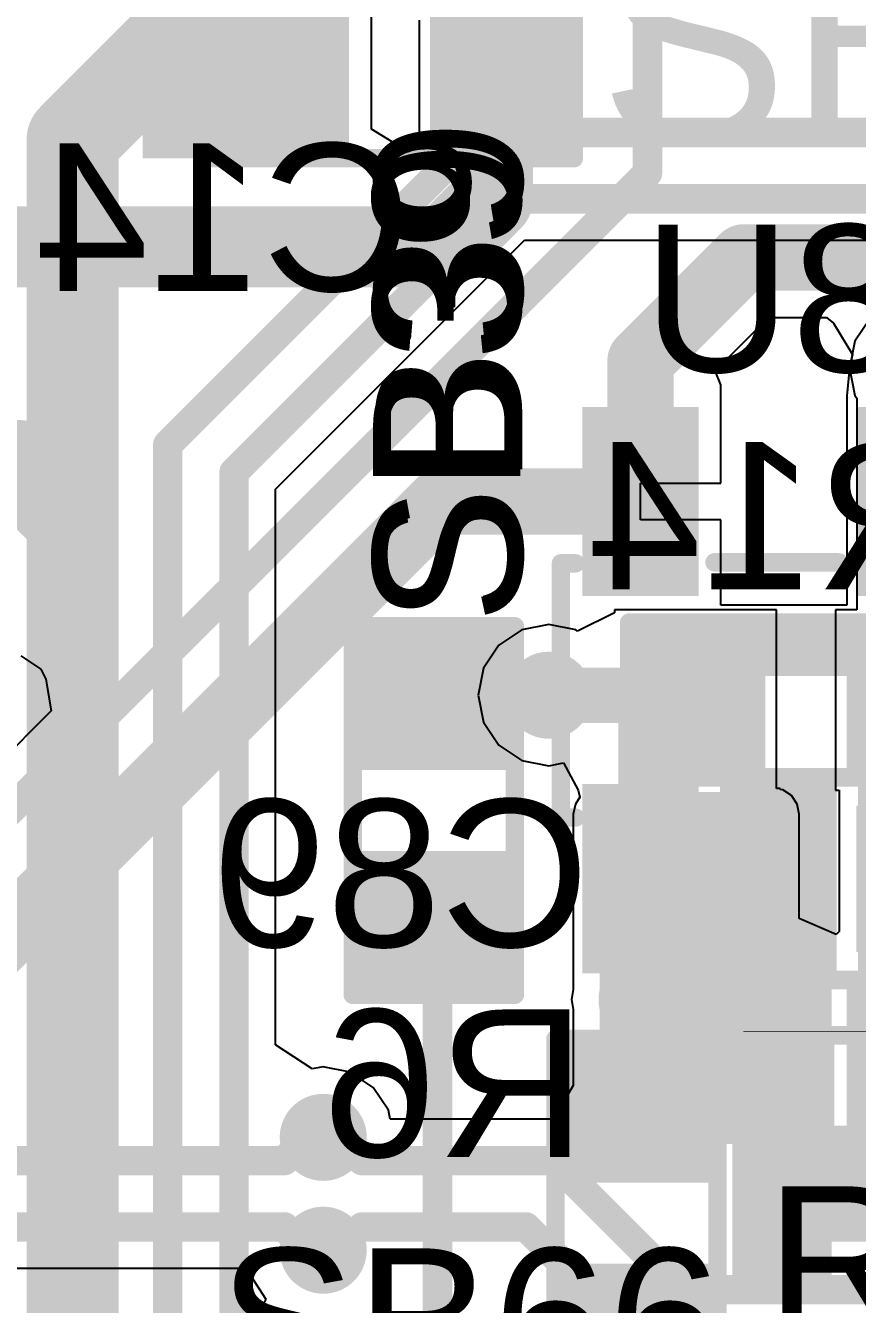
# Model space of a CAD drawing. Header units: millimetres. Extents: x -0.71 to 2.98, y -0.65 to 2.9.
# Drawn here: x 0.6612 to 0.8869, y -0.391 to -0.044 of the extents above; entities that cross this region are included whole.
import ezdxf

# ---------------------------------------------------------------- set-up
doc = ezdxf.new("R2010")
doc.units = ezdxf.units.MM
doc.header["$MEASUREMENT"] = 0
for name, color, linetype in [('BottomLayer', 5, 'Continuous'), ('BottomOverlay', 54, 'Continuous'), ('BottomPaste', 16, 'Continuous'), ('BottomSolder', 6, 'Continuous'), ('Mechanical2', 216, 'Continuous'), ('TopLayer', 1, 'Continuous'), ('TopOverlay', 2, 'Continuous'), ('TopPaste', 8, 'Continuous'), ('TopSolder', 216, 'Continuous'), ('ViaHoleLayer', 16, 'Continuous')]:
    doc.layers.add(name, color=color, linetype=linetype)
doc.styles.add('Arial', font='', dxfattribs={"height": 0.2})
doc.styles.get('Arial').set_extended_font_data('Arial')

# ---------------------------------------------------------------- blocks, each defined once
blk = doc.blocks.new('R___0603_B_6')
at = {"layer": 'BottomLayer'}
for points in [[(-0.045, -0.0175), (-0.045, 0.0175), (-0.015, 0.0175), (-0.015, -0.0175)], [(0.015, -0.0175), (0.015, 0.0175), (0.045, 0.0175), (0.045, -0.0175)]]:
    blk.add_hatch(color=5, dxfattribs=at).paths.add_polyline_path(points)
at = {"layer": 'BottomPaste'}
for points in [[(-0.045, -0.0175), (-0.045, 0.0175), (-0.015, 0.0175), (-0.015, -0.0175)], [(0.015, -0.0175), (0.015, 0.0175), (0.045, 0.0175), (0.045, -0.0175)]]:
    blk.add_hatch(color=16, dxfattribs=at).paths.add_polyline_path(points)
at = {"layer": 'BottomSolder'}
for points in [[(-0.049, -0.0215), (-0.049, 0.0215), (-0.011, 0.0215), (-0.011, -0.0215)], [(0.011, -0.0215), (0.011, 0.0215), (0.049, 0.0215), (0.049, -0.0215)]]:
    blk.add_hatch(color=6, dxfattribs=at).paths.add_polyline_path(points)
at = {"layer": 'BottomOverlay', "const_width": 0.005}
for points in [[(-0.048, -0.021), (-0.048, 0.021)], [(-0.048, 0.021), (0.048, 0.021)], [(0.048, -0.021), (0.048, 0.021)], [(-0.048, -0.021), (0.048, -0.021)]]:
    blk.add_lwpolyline(points, dxfattribs=at)
at = {"layer": 'BottomOverlay', "const_width": 0.0025}
for points in [[(-0.04925, 0.021, 1), (-0.04675, 0.021, 1)], [(-0.04925, 0.021, 1), (-0.04675, 0.021, 1)], [(0.04675, 0.021, 1), (0.04925, 0.021, 1)], [(0.04675, 0.021, 1), (0.04925, 0.021, 1)], [(-0.04925, -0.021, 1), (-0.04675, -0.021, 1)], [(-0.04925, -0.021, 1), (-0.04675, -0.021, 1)], [(0.04675, -0.021, 1), (0.04925, -0.021, 1)], [(0.04675, -0.021, 1), (0.04925, -0.021, 1)]]:
    blk.add_lwpolyline(points, format="xyb", close=True, dxfattribs=at)
blk = doc.blocks.new('SOT_23_5_39')
at = {"layer": 'TopLayer'}
for points in [[(-0.07283, 0.04921), (-0.02953, 0.04921), (-0.02953, 0.02559), (-0.07283, 0.02559)], [(0.02953, 0.04921), (0.07283, 0.04921), (0.07283, 0.02559), (0.02953, 0.02559)], [(-0.07283, 0.01181), (-0.02953, 0.01181), (-0.02953, -0.01181), (-0.07283, -0.01181)], [(-0.07283, -0.02559), (-0.02953, -0.02559), (-0.02953, -0.04921), (-0.07283, -0.04921)], [(0.02953, -0.02559), (0.07283, -0.02559), (0.07283, -0.04921), (0.02953, -0.04921)]]:
    blk.add_hatch(color=1, dxfattribs=at).paths.add_polyline_path(points)
at = {"layer": 'TopPaste'}
for points in [[(-0.07283, 0.04921), (-0.02953, 0.04921), (-0.02953, 0.02559), (-0.07283, 0.02559)], [(0.02953, 0.04921), (0.07283, 0.04921), (0.07283, 0.02559), (0.02953, 0.02559)], [(-0.07283, 0.01181), (-0.02953, 0.01181), (-0.02953, -0.01181), (-0.07283, -0.01181)], [(-0.07283, -0.02559), (-0.02953, -0.02559), (-0.02953, -0.04921), (-0.07283, -0.04921)], [(0.02953, -0.02559), (0.07283, -0.02559), (0.07283, -0.04921), (0.02953, -0.04921)]]:
    blk.add_hatch(color=8, dxfattribs=at).paths.add_polyline_path(points)
at = {"layer": 'TopSolder'}
for points in [[(-0.07683, 0.05321), (-0.02553, 0.05321), (-0.02553, 0.02159), (-0.07683, 0.02159)], [(0.02553, 0.05321), (0.07683, 0.05321), (0.07683, 0.02159), (0.02553, 0.02159)], [(-0.07683, 0.01581), (-0.02553, 0.01581), (-0.02553, -0.01581), (-0.07683, -0.01581)], [(-0.07683, -0.02159), (-0.02553, -0.02159), (-0.02553, -0.05321), (-0.07683, -0.05321)], [(0.02553, -0.02159), (0.07683, -0.02159), (0.07683, -0.05321), (0.02553, -0.05321)]]:
    blk.add_hatch(color=216, dxfattribs=at).paths.add_polyline_path(points)
at = {"layer": 'TopOverlay', "const_width": 0.005}
for points in [[(-0.03461, 0.059), (0.03439, 0.059)], [(-0.03461, 0.059), (-0.03461, 0.05506)], [(0.03439, 0.059), (0.03439, 0.05506)], [(-0.084, 0.042), (-0.079, 0.037)], [(-0.084, 0.042), (-0.084, 0.032)], [(-0.079, 0.037), (-0.084, 0.032)], [(0.03465, 0.01732), (0.03465, -0.01646)], [(-0.03461, -0.05506), (-0.03461, -0.059)], [(0.03439, -0.05506), (0.03439, -0.059)], [(-0.03461, -0.059), (0.03439, -0.059)]]:
    blk.add_lwpolyline(points, dxfattribs=at)
at = {"layer": 'TopOverlay', "const_width": 0.0025}
for points in [[(-0.03586, 0.059, 1), (-0.03336, 0.059, 1)], [(-0.03586, 0.059, 1), (-0.03336, 0.059, 1)], [(0.03314, 0.059, 1), (0.03564, 0.059, 1)], [(0.03314, 0.059, 1), (0.03564, 0.059, 1)], [(-0.03586, 0.05506, 1), (-0.03336, 0.05506, 1)], [(0.03314, 0.05506, 1), (0.03564, 0.05506, 1)], [(-0.08525, 0.042, 1), (-0.08275, 0.042, 1)], [(-0.08525, 0.042, 1), (-0.08275, 0.042, 1)], [(-0.08025, 0.037, 1), (-0.07775, 0.037, 1)], [(-0.08025, 0.037, 1), (-0.07775, 0.037, 1)], [(-0.08525, 0.032, 1), (-0.08275, 0.032, 1)], [(-0.08525, 0.032, 1), (-0.08275, 0.032, 1)], [(0.0334, 0.01732, 1), (0.0359, 0.01732, 1)], [(0.0334, -0.01646, 1), (0.0359, -0.01646, 1)], [(-0.03586, -0.05506, 1), (-0.03336, -0.05506, 1)], [(0.03314, -0.05506, 1), (0.03564, -0.05506, 1)], [(-0.03586, -0.059, 1), (-0.03336, -0.059, 1)], [(-0.03586, -0.059, 1), (-0.03336, -0.059, 1)], [(0.03314, -0.059, 1), (0.03564, -0.059, 1)], [(0.03314, -0.059, 1), (0.03564, -0.059, 1)]]:
    blk.add_lwpolyline(points, format="xyb", close=True, dxfattribs=at)
blk = doc.blocks.new('SOLDER_BRIDGE_74')
at = {"layer": 'TopLayer'}
for points in [[(-0.045, -0.0175), (-0.045, 0.0175), (-0.015, 0.0175), (-0.015, -0.0175)], [(0.015, -0.0175), (0.015, 0.0175), (0.045, 0.0175), (0.045, -0.0175)]]:
    blk.add_hatch(color=1, dxfattribs=at).paths.add_polyline_path(points)
at = {"layer": 'TopPaste'}
for points in [[(-0.045, -0.0175), (-0.045, 0.0175), (-0.015, 0.0175), (-0.015, -0.0175)], [(0.015, -0.0175), (0.015, 0.0175), (0.045, 0.0175), (0.045, -0.0175)]]:
    blk.add_hatch(color=8, dxfattribs=at).paths.add_polyline_path(points)
at = {"layer": 'TopSolder'}
for points in [[(-0.049, -0.0215), (-0.049, 0.0215), (-0.011, 0.0215), (-0.011, -0.0215)], [(0.011, -0.0215), (0.011, 0.0215), (0.049, 0.0215), (0.049, -0.0215)]]:
    blk.add_hatch(color=216, dxfattribs=at).paths.add_polyline_path(points)
at = {"layer": 'TopOverlay', "const_width": 0.005}
for points in [[(-0.05, 0.022), (-0.05, -0.022)], [(0.05, 0.022), (-0.05, 0.022)], [(0.05, 0.022), (0.05, -0.022)], [(0.05, -0.022), (-0.05, -0.022)]]:
    blk.add_lwpolyline(points, dxfattribs=at)
at = {"layer": 'TopOverlay', "const_width": 0.0025}
for points in [[(-0.05125, 0.022, 1), (-0.04875, 0.022, 1)], [(-0.05125, 0.022, 1), (-0.04875, 0.022, 1)], [(0.04875, 0.022, 1), (0.05125, 0.022, 1)], [(0.04875, 0.022, 1), (0.05125, 0.022, 1)], [(-0.05125, -0.022, 1), (-0.04875, -0.022, 1)], [(-0.05125, -0.022, 1), (-0.04875, -0.022, 1)], [(0.04875, -0.022, 1), (0.05125, -0.022, 1)], [(0.04875, -0.022, 1), (0.05125, -0.022, 1)]]:
    blk.add_lwpolyline(points, format="xyb", close=True, dxfattribs=at)
blk = doc.blocks.new('SOLDER_BRIDGE_79')
at = {"layer": 'TopLayer'}
for points in [[(-0.045, -0.0175), (-0.045, 0.0175), (-0.015, 0.0175), (-0.015, -0.0175)], [(0.015, -0.0175), (0.015, 0.0175), (0.045, 0.0175), (0.045, -0.0175)]]:
    blk.add_hatch(color=1, dxfattribs=at).paths.add_polyline_path(points)
at = {"layer": 'TopPaste'}
for points in [[(-0.045, -0.0175), (-0.045, 0.0175), (-0.015, 0.0175), (-0.015, -0.0175)], [(0.015, -0.0175), (0.015, 0.0175), (0.045, 0.0175), (0.045, -0.0175)]]:
    blk.add_hatch(color=8, dxfattribs=at).paths.add_polyline_path(points)
at = {"layer": 'TopSolder'}
for points in [[(-0.049, -0.0215), (-0.049, 0.0215), (-0.011, 0.0215), (-0.011, -0.0215)], [(0.011, -0.0215), (0.011, 0.0215), (0.049, 0.0215), (0.049, -0.0215)]]:
    blk.add_hatch(color=216, dxfattribs=at).paths.add_polyline_path(points)
at = {"layer": 'TopOverlay', "const_width": 0.005}
for points in [[(-0.05, -0.022), (-0.05, 0.022)], [(0.05, 0.022), (-0.05, 0.022)], [(0.05, -0.022), (0.05, 0.022)], [(0.05, -0.022), (-0.05, -0.022)]]:
    blk.add_lwpolyline(points, dxfattribs=at)
at = {"layer": 'TopOverlay', "const_width": 0.0025}
for points in [[(-0.05125, 0.022, 1), (-0.04875, 0.022, 1)], [(-0.05125, 0.022, 1), (-0.04875, 0.022, 1)], [(0.04875, 0.022, 1), (0.05125, 0.022, 1)], [(0.04875, 0.022, 1), (0.05125, 0.022, 1)], [(-0.05125, -0.022, 1), (-0.04875, -0.022, 1)], [(-0.05125, -0.022, 1), (-0.04875, -0.022, 1)], [(0.04875, -0.022, 1), (0.05125, -0.022, 1)], [(0.04875, -0.022, 1), (0.05125, -0.022, 1)]]:
    blk.add_lwpolyline(points, format="xyb", close=True, dxfattribs=at)
blk = doc.blocks.new('SOLDER_BRIDGE_97')
at = {"layer": 'TopLayer'}
for points in [[(-0.045, -0.0175), (-0.045, 0.0175), (-0.015, 0.0175), (-0.015, -0.0175)], [(0.015, -0.0175), (0.015, 0.0175), (0.045, 0.0175), (0.045, -0.0175)]]:
    blk.add_hatch(color=1, dxfattribs=at).paths.add_polyline_path(points)
at = {"layer": 'TopPaste'}
for points in [[(-0.045, -0.0175), (-0.045, 0.0175), (-0.015, 0.0175), (-0.015, -0.0175)], [(0.015, -0.0175), (0.015, 0.0175), (0.045, 0.0175), (0.045, -0.0175)]]:
    blk.add_hatch(color=8, dxfattribs=at).paths.add_polyline_path(points)
at = {"layer": 'TopSolder'}
for points in [[(-0.049, -0.0215), (-0.049, 0.0215), (-0.011, 0.0215), (-0.011, -0.0215)], [(0.011, -0.0215), (0.011, 0.0215), (0.049, 0.0215), (0.049, -0.0215)]]:
    blk.add_hatch(color=216, dxfattribs=at).paths.add_polyline_path(points)
at = {"layer": 'TopOverlay', "const_width": 0.005}
for points in [[(-0.05, 0.022), (0.05, 0.022)], [(-0.05, 0.022), (-0.05, -0.022)], [(0.05, 0.022), (0.05, -0.022)], [(-0.05, -0.022), (0.05, -0.022)]]:
    blk.add_lwpolyline(points, dxfattribs=at)
at = {"layer": 'TopOverlay', "const_width": 0.0025}
for points in [[(-0.05125, 0.022, 1), (-0.04875, 0.022, 1)], [(-0.05125, 0.022, 1), (-0.04875, 0.022, 1)], [(0.04875, 0.022, 1), (0.05125, 0.022, 1)], [(0.04875, 0.022, 1), (0.05125, 0.022, 1)], [(-0.05125, -0.022, 1), (-0.04875, -0.022, 1)], [(-0.05125, -0.022, 1), (-0.04875, -0.022, 1)], [(0.04875, -0.022, 1), (0.05125, -0.022, 1)], [(0.04875, -0.022, 1), (0.05125, -0.022, 1)]]:
    blk.add_lwpolyline(points, format="xyb", close=True, dxfattribs=at)
at = {"layer": 'TopOverlay'}
blk.add_text('SB39', height=0.04, dxfattribs=at).set_placement((0.05071, -0.02352))
blk = doc.blocks.new('RES_0402_120')
at = {"layer": 'TopLayer'}
for points in [[(-0.0275, -0.0125), (-0.0275, 0.0125), (-0.0095, 0.0125), (-0.0095, -0.0125)], [(0.0095, -0.0125), (0.0095, 0.0125), (0.0275, 0.0125), (0.0275, -0.0125)]]:
    blk.add_hatch(color=1, dxfattribs=at).paths.add_polyline_path(points)
at = {"layer": 'TopPaste'}
for points in [[(-0.0275, -0.0125), (-0.0275, 0.0125), (-0.0095, 0.0125), (-0.0095, -0.0125)], [(0.0095, -0.0125), (0.0095, 0.0125), (0.0275, 0.0125), (0.0275, -0.0125)]]:
    blk.add_hatch(color=8, dxfattribs=at).paths.add_polyline_path(points)
at = {"layer": 'TopSolder'}
for points in [[(-0.02967, -0.01467), (-0.02967, 0.01467), (-0.00733, 0.01467), (-0.00733, -0.01467)], [(0.00733, -0.01467), (0.00733, 0.01467), (0.02967, 0.01467), (0.02967, -0.01467)]]:
    blk.add_hatch(color=216, dxfattribs=at).paths.add_polyline_path(points)
at = {"layer": 'TopOverlay'}
for points, const_width in [([(0.031, 0.016), (-0.031, 0.016)], 0.005), ([(-0.031, 0.016), (-0.031, -0.016)], 0.005), ([(0.031, 0.016), (0.031, -0.016)], 0.005), ([(0.031, -0.016), (-0.031, -0.016)], 0.005), ([(0.032, -0.017), (-0.032, -0.017)], 0.000127)]:
    blk.add_lwpolyline(points, dxfattribs=dict(at, const_width=const_width))
for points, const_width in [([(-0.03225, 0.016, 1), (-0.02975, 0.016, 1)], 0.0025), ([(-0.03225, 0.016, 1), (-0.02975, 0.016, 1)], 0.0025), ([(0.02975, 0.016, 1), (0.03225, 0.016, 1)], 0.0025), ([(0.02975, 0.016, 1), (0.03225, 0.016, 1)], 0.0025), ([(-0.03225, -0.016, 1), (-0.02975, -0.016, 1)], 0.0025), ([(-0.03225, -0.016, 1), (-0.02975, -0.016, 1)], 0.0025), ([(0.02975, -0.016, 1), (0.03225, -0.016, 1)], 0.0025), ([(0.02975, -0.016, 1), (0.03225, -0.016, 1)], 0.0025), ([(-0.03203, -0.017, 1), (-0.03197, -0.017, 1)], 0.0000635), ([(0.03197, -0.017, 1), (0.03203, -0.017, 1)], 0.0000635)]:
    blk.add_lwpolyline(points, format="xyb", close=True, dxfattribs=dict(at, const_width=const_width))
blk = doc.blocks.new('RES_0603_B_123')
at = {"layer": 'BottomLayer'}
for points in [[(-0.045, -0.0175), (-0.045, 0.0175), (-0.015, 0.0175), (-0.015, -0.0175)], [(0.015, -0.0175), (0.015, 0.0175), (0.045, 0.0175), (0.045, -0.0175)]]:
    blk.add_hatch(color=5, dxfattribs=at).paths.add_polyline_path(points)
at = {"layer": 'BottomPaste'}
for points in [[(-0.045, -0.0175), (-0.045, 0.0175), (-0.015, 0.0175), (-0.015, -0.0175)], [(0.015, -0.0175), (0.015, 0.0175), (0.045, 0.0175), (0.045, -0.0175)]]:
    blk.add_hatch(color=16, dxfattribs=at).paths.add_polyline_path(points)
at = {"layer": 'BottomSolder'}
for points in [[(-0.049, -0.0215), (-0.049, 0.0215), (-0.011, 0.0215), (-0.011, -0.0215)], [(0.011, -0.0215), (0.011, 0.0215), (0.049, 0.0215), (0.049, -0.0215)]]:
    blk.add_hatch(color=6, dxfattribs=at).paths.add_polyline_path(points)
at = {"layer": 'BottomOverlay', "const_width": 0.005}
for points in [[(0.048, 0.021), (-0.048, 0.021)], [(-0.048, 0.021), (-0.048, -0.021)], [(0.048, 0.021), (0.048, -0.021)], [(0.048, -0.021), (-0.048, -0.021)]]:
    blk.add_lwpolyline(points, dxfattribs=at)
at = {"layer": 'BottomOverlay', "const_width": 0.0025}
for points in [[(-0.04925, 0.021, 1), (-0.04675, 0.021, 1)], [(-0.04925, 0.021, 1), (-0.04675, 0.021, 1)], [(0.04675, 0.021, 1), (0.04925, 0.021, 1)], [(0.04675, 0.021, 1), (0.04925, 0.021, 1)], [(-0.04925, -0.021, 1), (-0.04675, -0.021, 1)], [(-0.04925, -0.021, 1), (-0.04675, -0.021, 1)], [(0.04675, -0.021, 1), (0.04925, -0.021, 1)], [(0.04675, -0.021, 1), (0.04925, -0.021, 1)]]:
    blk.add_lwpolyline(points, format="xyb", close=True, dxfattribs=at)
blk = doc.blocks.new('CAP_0603_B_162')
at = {"layer": 'BottomLayer'}
for points in [[(-0.045, -0.0175), (-0.045, 0.0175), (-0.015, 0.0175), (-0.015, -0.0175)], [(0.015, -0.0175), (0.015, 0.0175), (0.045, 0.0175), (0.045, -0.0175)]]:
    blk.add_hatch(color=5, dxfattribs=at).paths.add_polyline_path(points)
at = {"layer": 'BottomPaste'}
for points in [[(-0.045, -0.0175), (-0.045, 0.0175), (-0.015, 0.0175), (-0.015, -0.0175)], [(0.015, -0.0175), (0.015, 0.0175), (0.045, 0.0175), (0.045, -0.0175)]]:
    blk.add_hatch(color=16, dxfattribs=at).paths.add_polyline_path(points)
at = {"layer": 'BottomSolder'}
for points in [[(-0.04736, -0.01986), (-0.04736, 0.01986), (-0.01264, 0.01986), (-0.01264, -0.01986)], [(0.01264, -0.01986), (0.01264, 0.01986), (0.04736, 0.01986), (0.04736, -0.01986)]]:
    blk.add_hatch(color=6, dxfattribs=at).paths.add_polyline_path(points)
at = {"layer": 'BottomOverlay', "const_width": 0.005}
for points in [[(-0.018, 0.021), (-0.049, 0.021)], [(-0.049, 0.021), (-0.049, -0.021)], [(0.049, 0.021), (0.018, 0.021)], [(0.049, 0.021), (0.049, -0.021)], [(-0.018, -0.021), (-0.049, -0.021)], [(0.049, -0.021), (0.018, -0.021)]]:
    blk.add_lwpolyline(points, dxfattribs=at)
at = {"layer": 'BottomOverlay', "const_width": 0.0025}
for points in [[(-0.05025, 0.021, 1), (-0.04775, 0.021, 1)], [(-0.05025, 0.021, 1), (-0.04775, 0.021, 1)], [(-0.01925, 0.021, 1), (-0.01675, 0.021, 1)], [(0.01675, 0.021, 1), (0.01925, 0.021, 1)], [(0.04775, 0.021, 1), (0.05025, 0.021, 1)], [(0.04775, 0.021, 1), (0.05025, 0.021, 1)], [(-0.05025, -0.021, 1), (-0.04775, -0.021, 1)], [(-0.05025, -0.021, 1), (-0.04775, -0.021, 1)], [(-0.01925, -0.021, 1), (-0.01675, -0.021, 1)], [(0.01675, -0.021, 1), (0.01925, -0.021, 1)], [(0.04775, -0.021, 1), (0.05025, -0.021, 1)], [(0.04775, -0.021, 1), (0.05025, -0.021, 1)]]:
    blk.add_lwpolyline(points, format="xyb", close=True, dxfattribs=at)

msp = doc.modelspace()

# ---------------------------------------------------------------- hatches: boundary and pattern name
at = {"layer": 'BottomLayer'}
h = msp.add_hatch(color=5, dxfattribs=at)
edge = h.paths.add_edge_path()
edge.add_arc((0.674, -0.201), 0.01181, 0, 360)
h = msp.add_hatch(color=5, dxfattribs=at)
edge = h.paths.add_edge_path()
edge.add_arc((0.80321, -0.22571), 0.01181, 0, 360)
msp.add_hatch(color=5, dxfattribs=at).paths.add_polyline_path([(0.817, -0.344), (0.864, -0.344), (0.864, -0.258), (0.817, -0.258)])
h = msp.add_hatch(color=5, dxfattribs=at)
edge = h.paths.add_edge_path()
edge.add_arc((0.8285, -0.30831), 0.01181, 0, 360)
h = msp.add_hatch(color=5, dxfattribs=at)
edge = h.paths.add_edge_path()
edge.add_arc((0.742, -0.34569), 0.01181, 0, 360)
h = msp.add_hatch(color=5, dxfattribs=at)
edge = h.paths.add_edge_path()
edge.add_arc((0.867, -0.363), 0.01181, 0, 360)
h = msp.add_hatch(color=5, dxfattribs=at)
edge = h.paths.add_edge_path()
edge.add_arc((0.742, -0.37631), 0.01181, 0, 360)
at = {"layer": 'BottomSolder'}
h = msp.add_hatch(color=6, dxfattribs=at)
edge = h.paths.add_edge_path()
edge.add_arc((0.674, -0.201), 0.00791, 0, 360)
h = msp.add_hatch(color=6, dxfattribs=at)
edge = h.paths.add_edge_path()
edge.add_arc((0.80321, -0.22571), 0.00791, 0, 360)
h = msp.add_hatch(color=6, dxfattribs=at)
edge = h.paths.add_edge_path()
edge.add_arc((0.8285, -0.30831), 0.00791, 0, 360)
h = msp.add_hatch(color=6, dxfattribs=at)
edge = h.paths.add_edge_path()
edge.add_arc((0.742, -0.34569), 0.00791, 0, 360)
h = msp.add_hatch(color=6, dxfattribs=at)
edge = h.paths.add_edge_path()
edge.add_arc((0.867, -0.363), 0.00791, 0, 360)
h = msp.add_hatch(color=6, dxfattribs=at)
edge = h.paths.add_edge_path()
edge.add_arc((0.742, -0.37631), 0.00791, 0, 360)
at = {"layer": 'TopLayer'}
for points in [[(0.693, -0.08), (0.748, -0.08), (0.748, -0.038), (0.693, -0.038)], [(0.853, -0.383), (0.88, -0.383), (0.88, -0.253), (0.853, -0.253)]]:
    msp.add_hatch(color=1, dxfattribs=at).paths.add_polyline_path(points)
h = msp.add_hatch(color=1, dxfattribs=at)
edge = h.paths.add_edge_path()
edge.add_arc((0.674, -0.201), 0.01181, 0, 360)
h = msp.add_hatch(color=1, dxfattribs=at)
edge = h.paths.add_edge_path()
edge.add_arc((0.80321, -0.22571), 0.01181, 0, 360)
h = msp.add_hatch(color=1, dxfattribs=at)
edge = h.paths.add_edge_path()
edge.add_arc((0.8285, -0.30831), 0.01181, 0, 360)
h = msp.add_hatch(color=1, dxfattribs=at)
edge = h.paths.add_edge_path()
edge.add_arc((0.742, -0.34569), 0.01181, 0, 360)
h = msp.add_hatch(color=1, dxfattribs=at)
edge = h.paths.add_edge_path()
edge.add_arc((0.867, -0.363), 0.01181, 0, 360)
h = msp.add_hatch(color=1, dxfattribs=at)
edge = h.paths.add_edge_path()
edge.add_arc((0.742, -0.37631), 0.01181, 0, 360)
at = {"layer": 'TopSolder'}
h = msp.add_hatch(color=216, dxfattribs=at)
edge = h.paths.add_edge_path()
edge.add_arc((0.674, -0.201), 0.00791, 0, 360)
h = msp.add_hatch(color=216, dxfattribs=at)
edge = h.paths.add_edge_path()
edge.add_arc((0.80321, -0.22571), 0.00791, 0, 360)
h = msp.add_hatch(color=216, dxfattribs=at)
edge = h.paths.add_edge_path()
edge.add_arc((0.8285, -0.30831), 0.00791, 0, 360)
h = msp.add_hatch(color=216, dxfattribs=at)
edge = h.paths.add_edge_path()
edge.add_arc((0.742, -0.34569), 0.00791, 0, 360)
h = msp.add_hatch(color=216, dxfattribs=at)
edge = h.paths.add_edge_path()
edge.add_arc((0.867, -0.363), 0.00791, 0, 360)
h = msp.add_hatch(color=216, dxfattribs=at)
edge = h.paths.add_edge_path()
edge.add_arc((0.742, -0.37631), 0.00791, 0, 360)
at = {"layer": 'ViaHoleLayer'}
h = msp.add_hatch(color=16, dxfattribs=at)
edge = h.paths.add_edge_path()
edge.add_arc((0.674, -0.201), 0.00591, 0, 360)
h = msp.add_hatch(color=16, dxfattribs=at)
edge = h.paths.add_edge_path()
edge.add_arc((0.80321, -0.22571), 0.00591, 0, 360)
h = msp.add_hatch(color=16, dxfattribs=at)
edge = h.paths.add_edge_path()
edge.add_arc((0.8285, -0.30831), 0.00591, 0, 360)
h = msp.add_hatch(color=16, dxfattribs=at)
edge = h.paths.add_edge_path()
edge.add_arc((0.742, -0.34569), 0.00591, 0, 360)
h = msp.add_hatch(color=16, dxfattribs=at)
edge = h.paths.add_edge_path()
edge.add_arc((0.867, -0.363), 0.00591, 0, 360)
h = msp.add_hatch(color=16, dxfattribs=at)
edge = h.paths.add_edge_path()
edge.add_arc((0.742, -0.37631), 0.00591, 0, 360)

# ---------------------------------------------------------------- linework, layer by layer
at = {"layer": 'BottomLayer'}
for p, q in [((0.72903, -0.16983), (0.79665, -0.10222)), ((0.79665, -0.10222), (1.28697, -0.10222)), ((0.89044, -0.12344), (0.88628, -0.12966)), ((0.88628, -0.12966), (0.88482, -0.137)), ((0.88482, -0.137), (0.88628, -0.14434)), ((0.88628, -0.14434), (0.88676, -0.14506)), ((0.88676, -0.14506), (0.88676, -0.2025)), ((0.72903, -0.32062), (0.72903, -0.16983)), ((0.821, -0.20336), (0.811, -0.20829)), ((0.865, -0.2025), (0.821, -0.2025)), ((0.821, -0.2025), (0.821, -0.20336)), ((0.865, -0.251), (0.865, -0.2025)), ((0.88676, -0.2025), (0.881, -0.2025)), ((0.881, -0.2025), (0.881, -0.2515)), ((0.79587, -0.20799), (0.78965, -0.21215)), ((0.80321, -0.20653), (0.79587, -0.20799)), ((0.81055, -0.20799), (0.80321, -0.20653)), ((0.811, -0.20829), (0.81055, -0.20799)), ((0.78965, -0.21215), (0.78549, -0.21837)), ((0.78549, -0.21837), (0.78403, -0.22571)), ((0.78403, -0.22571), (0.78549, -0.23305)), ((0.78549, -0.23305), (0.78965, -0.23927)), ((0.78965, -0.23927), (0.79587, -0.24343)), ((0.79587, -0.24343), (0.80321, -0.24489)), ((0.80321, -0.24489), (0.80722, -0.24409)), ((0.80722, -0.24409), (0.81116, -0.25146)), ((0.81116, -0.25146), (0.81165, -0.2534)), ((0.866, -0.251), (0.865, -0.251)), ((0.866, -0.25126), (0.866, -0.251)), ((0.86673, -0.25141), (0.866, -0.25126)), ((0.86905, -0.25295), (0.86673, -0.25141)), ((0.87059, -0.25527), (0.86905, -0.25295)), ((0.881, -0.2515), (0.882, -0.2515)), ((0.882, -0.2515), (0.882, -0.28981)), ((0.81041, -0.25527), (0.80986, -0.258)), ((0.81165, -0.2534), (0.81041, -0.25527)), ((0.87114, -0.258), (0.87059, -0.25527)), ((0.80986, -0.258), (0.80986, -0.30558)), ((0.87114, -0.28629), (0.87114, -0.258)), ((0.88114, -0.29062), (0.87114, -0.28629)), ((0.882, -0.28981), (0.88114, -0.29062)), ((0.80986, -0.30558), (0.80932, -0.30831)), ((0.80932, -0.30831), (0.80986, -0.31103)), ((0.80986, -0.31103), (0.80986, -0.33166)), ((0.73903, -0.3271), (0.72903, -0.32062)), ((0.742, -0.32651), (0.73903, -0.3271)), ((0.74934, -0.32797), (0.742, -0.32651)), ((0.75556, -0.33213), (0.74934, -0.32797)), ((0.75972, -0.33835), (0.75556, -0.33213)), ((0.80986, -0.33166), (0.80446, -0.34078)), ((0.7602, -0.34078), (0.75972, -0.33835)), ((0.80446, -0.34078), (0.7602, -0.34078)), ((0.80446, -0.34078), (0.80446, -0.34078))]:
    msp.add_line(p, q, dxfattribs=at)
for points, const_width in [([(0.674, -0.075), (0.741, -0.008)], 0.025), ([(0.674, -0.201), (0.674, -0.075)], 0.025), ([(0.69981, -0.15773), (0.78454, -0.073)], 0.008), ([(0.78454, -0.073), (1.291, -0.073)], 0.008), ([(0.71781, -0.16519), (0.792, -0.091)], 0.008), ([(0.792, -0.091), (1.303, -0.091)], 0.008), ([(0.69981, -0.46562), (0.69981, -0.15773)], 0.008), ([(0.71781, -0.47308), (0.71781, -0.16519)], 0.008), ([(0.674, -0.418), (0.674, -0.20244)], 0.025), ([(0.673, -0.20144), (0.673, -0.201)], 0.022), ([(0.673, -0.20144), (0.674, -0.20244)], 0.022), ([(0.80521, -0.22571), (0.84171, -0.22571)], 0.015), ([(0.84171, -0.22571), (0.845, -0.229)], 0.015), ([(0.75254, -0.352), (0.80446, -0.352)], 0.008), ([(0.80446, -0.352), (0.83946, -0.387)], 0.008), ([(0.867, -0.363), (1.039, -0.363)], 0.022), ([(0.75254, -0.37), (0.797, -0.37)], 0.008), ([(0.797, -0.37), (0.832, -0.405)], 0.008), ([(0.83946, -0.387), (0.95846, -0.387)], 0.008)]:
    msp.add_lwpolyline(points, dxfattribs=dict(at, const_width=const_width))
for points, const_width in [([(0.66775, -0.075, 1), (0.68025, -0.075, 1)], 0.0125), ([(0.66775, -0.075, 1), (0.68025, -0.075, 1)], 0.0125), ([(0.78254, -0.073, 1), (0.78654, -0.073, 1)], 0.004), ([(0.78254, -0.073, 1), (0.78654, -0.073, 1)], 0.004), ([(0.79, -0.091, 1), (0.794, -0.091, 1)], 0.004), ([(0.79, -0.091, 1), (0.794, -0.091, 1)], 0.004), ([(0.69781, -0.15773, 1), (0.70181, -0.15773, 1)], 0.004), ([(0.69781, -0.15773, 1), (0.70181, -0.15773, 1)], 0.004), ([(0.71581, -0.16519, 1), (0.71981, -0.16519, 1)], 0.004), ([(0.71581, -0.16519, 1), (0.71981, -0.16519, 1)], 0.004), ([(0.66775, -0.201, 1), (0.68025, -0.201, 1)], 0.0125), ([(0.66775, -0.20244, 1), (0.68025, -0.20244, 1)], 0.0125), ([(0.6675, -0.201, 1), (0.6785, -0.201, 1)], 0.011), ([(0.6675, -0.20144, 1), (0.6785, -0.20144, 1)], 0.011), ([(0.6675, -0.20144, 1), (0.6785, -0.20144, 1)], 0.011), ([(0.6685, -0.20244, 1), (0.6795, -0.20244, 1)], 0.011), ([(0.80146, -0.22571, 1), (0.80896, -0.22571, 1)], 0.0075), ([(0.83796, -0.22571, 1), (0.84546, -0.22571, 1)], 0.0075), ([(0.83796, -0.22571, 1), (0.84546, -0.22571, 1)], 0.0075), ([(0.84125, -0.229, 1), (0.84875, -0.229, 1)], 0.0075), ([(0.75054, -0.352, 1), (0.75454, -0.352, 1)], 0.004), ([(0.80246, -0.352, 1), (0.80646, -0.352, 1)], 0.004), ([(0.80246, -0.352, 1), (0.80646, -0.352, 1)], 0.004), ([(0.8615, -0.363, 1), (0.8725, -0.363, 1)], 0.011), ([(0.75054, -0.37, 1), (0.75454, -0.37, 1)], 0.004), ([(0.795, -0.37, 1), (0.799, -0.37, 1)], 0.004), ([(0.795, -0.37, 1), (0.799, -0.37, 1)], 0.004), ([(0.83746, -0.387, 1), (0.84146, -0.387, 1)], 0.004), ([(0.83746, -0.387, 1), (0.84146, -0.387, 1)], 0.004)]:
    msp.add_lwpolyline(points, format="xyb", close=True, dxfattribs=dict(at, const_width=const_width))
at = {"layer": 'Mechanical2', "const_width": 0.01}
msp.add_lwpolyline([(2.97335, 1.12706, 1), (-0.56996, 1.12706, 1)], format="xyb", close=True, dxfattribs=at)
at = {"layer": 'TopLayer'}
for p, q in [((0.75514, -0.07211), (0.75514, -0.038)), ((0.768, -0.0425), (0.768, -0.07675)), ((0.76514, -0.07822), (0.75514, -0.07211)), ((0.768, -0.07675), (0.76514, -0.07822)), ((0.84835, -0.13772), (0.86286, -0.12322)), ((0.86286, -0.12322), (0.87856, -0.12322)), ((0.87856, -0.12322), (0.88042, -0.12477)), ((0.88042, -0.12477), (0.88557, -0.13322)), ((0.88557, -0.13322), (0.88482, -0.137)), ((0.84991, -0.14147), (0.84835, -0.13772)), ((0.88482, -0.137), (0.88409, -0.14447)), ((0.84991, -0.16813), (0.84991, -0.14147)), ((0.84991, -0.14147), (0.84991, -0.14147)), ((0.88409, -0.14447), (0.88409, -0.14447)), ((0.88409, -0.14447), (0.88409, -0.20125)), ((0.8281, -0.17813), (0.8281, -0.16813)), ((0.8281, -0.16813), (0.84991, -0.16813)), ((0.84991, -0.17813), (0.8281, -0.17813)), ((0.84991, -0.20125), (0.84991, -0.17813)), ((0.88409, -0.20125), (0.84991, -0.20125)), ((0.65994, -0.21506), (0.66533, -0.21866)), ((0.66533, -0.21866), (0.66673, -0.22131)), ((0.66673, -0.22131), (0.66821, -0.22993)), ((0.66821, -0.22993), (0.59335, -0.30478)), ((0.64414, -0.38122), (0.72099, -0.38122)), ((0.72099, -0.38122), (0.72639, -0.38959)), ((0.72639, -0.38959), (0.72213, -0.39812))]:
    msp.add_line(p, q, dxfattribs=at)
for points, const_width in [([(0.83, -0.084), (0.83, 0.086)], 0.008), ([(0.697, -0.061), (0.697, 0.03253)], 0.008), ([(0.78794, -0.06006), (0.79, -0.058)], 0.022), ([(0.78794, -0.09111), (0.78794, -0.06006)], 0.022), ([(0.598, -0.316), (0.83, -0.084)], 0.008), ([(0.77506, -0.104), (0.78794, -0.09111)], 0.022), ([(0.648, -0.104), (0.77506, -0.104)], 0.022), ([(0.8281, -0.1349), (0.8561, -0.1069)], 0.018), ([(0.8561, -0.1069), (1.04644, -0.1069)], 0.018), ([(0.8281, -0.17313), (0.8281, -0.1349)], 0.018), ([(0.6006, -0.16353), (0.65936, -0.16353)], 0.025), ([(0.65936, -0.16353), (0.674, -0.17818)], 0.025), ([(0.641, -0.306), (0.77387, -0.17313)], 0.018), ([(0.674, -0.201), (0.674, -0.17818)], 0.025), ([(0.77387, -0.17313), (0.8281, -0.17313)], 0.018), ([(0.8281, -0.2279), (0.8415, -0.2145)], 0.012), ([(0.8415, -0.2145), (1.0135, -0.2145)], 0.012), ([(0.772, -0.227), (0.77329, -0.22571)], 0.015), ([(0.77329, -0.22571), (0.80321, -0.22571)], 0.015), ([(0.80321, -0.22571), (0.80521, -0.22571)], 0.015), ([(0.8281, -0.27549), (0.8281, -0.2279)], 0.012), ([(0.8281, -0.33546), (0.8281, -0.27549)], 0.015), ([(0.772, -0.2935), (0.772, -0.288)], 0.015), ([(0.772, -0.2935), (0.773, -0.2945)], 0.015), ([(0.773, -0.407), (0.773, -0.2945)], 0.008), ([(0.73146, -0.352), (0.73777, -0.34569)], 0.008), ([(0.73777, -0.34569), (0.742, -0.34569)], 0.008), ([(0.63685, -0.352), (0.73146, -0.352)], 0.008), ([(0.63623, -0.37), (0.73146, -0.37)], 0.008), ([(0.73146, -0.37), (0.73777, -0.37631)], 0.008), ([(0.73777, -0.37631), (0.742, -0.37631)], 0.008)]:
    msp.add_lwpolyline(points, dxfattribs=dict(at, const_width=const_width))
for points, const_width in [([(0.7845, -0.058, 1), (0.7955, -0.058, 1)], 0.011), ([(0.78244, -0.06006, 1), (0.79344, -0.06006, 1)], 0.011), ([(0.78244, -0.06006, 1), (0.79344, -0.06006, 1)], 0.011), ([(0.695, -0.061, 1), (0.699, -0.061, 1)], 0.004), ([(0.78244, -0.09111, 1), (0.79344, -0.09111, 1)], 0.011), ([(0.78244, -0.09111, 1), (0.79344, -0.09111, 1)], 0.011), ([(0.828, -0.084, 1), (0.832, -0.084, 1)], 0.004), ([(0.828, -0.084, 1), (0.832, -0.084, 1)], 0.004), ([(0.76956, -0.104, 1), (0.78056, -0.104, 1)], 0.011), ([(0.76956, -0.104, 1), (0.78056, -0.104, 1)], 0.011), ([(0.8516, -0.1069, 1), (0.8606, -0.1069, 1)], 0.009), ([(0.8516, -0.1069, 1), (0.8606, -0.1069, 1)], 0.009), ([(0.8236, -0.1349, 1), (0.8326, -0.1349, 1)], 0.009), ([(0.8236, -0.1349, 1), (0.8326, -0.1349, 1)], 0.009), ([(0.65311, -0.16353, 1), (0.66561, -0.16353, 1)], 0.0125), ([(0.65311, -0.16353, 1), (0.66561, -0.16353, 1)], 0.0125), ([(0.66775, -0.17818, 1), (0.68025, -0.17818, 1)], 0.0125), ([(0.66775, -0.17818, 1), (0.68025, -0.17818, 1)], 0.0125), ([(0.76937, -0.17313, 1), (0.77837, -0.17313, 1)], 0.009), ([(0.76937, -0.17313, 1), (0.77837, -0.17313, 1)], 0.009), ([(0.8236, -0.17313, 1), (0.8326, -0.17313, 1)], 0.009), ([(0.8236, -0.17313, 1), (0.8326, -0.17313, 1)], 0.009), ([(0.66775, -0.201, 1), (0.68025, -0.201, 1)], 0.0125), ([(0.8385, -0.2145, 1), (0.8445, -0.2145, 1)], 0.006), ([(0.8385, -0.2145, 1), (0.8445, -0.2145, 1)], 0.006), ([(0.76954, -0.22571, 1), (0.77704, -0.22571, 1)], 0.0075), ([(0.76954, -0.22571, 1), (0.77704, -0.22571, 1)], 0.0075), ([(0.79946, -0.22571, 1), (0.80696, -0.22571, 1)], 0.0075), ([(0.79946, -0.22571, 1), (0.80696, -0.22571, 1)], 0.0075), ([(0.80146, -0.22571, 1), (0.80896, -0.22571, 1)], 0.0075), ([(0.76825, -0.227, 1), (0.77575, -0.227, 1)], 0.0075), ([(0.8251, -0.2279, 1), (0.8311, -0.2279, 1)], 0.006), ([(0.8251, -0.2279, 1), (0.8311, -0.2279, 1)], 0.006), ([(0.82435, -0.27549, 1), (0.83185, -0.27549, 1)], 0.0075), ([(0.8251, -0.27549, 1), (0.8311, -0.27549, 1)], 0.006), ([(0.76825, -0.288, 1), (0.77575, -0.288, 1)], 0.0075), ([(0.76825, -0.2935, 1), (0.77575, -0.2935, 1)], 0.0075), ([(0.76825, -0.2935, 1), (0.77575, -0.2935, 1)], 0.0075), ([(0.76925, -0.2945, 1), (0.77675, -0.2945, 1)], 0.0075), ([(0.771, -0.2945, 1), (0.775, -0.2945, 1)], 0.004), ([(0.82435, -0.33546, 1), (0.83185, -0.33546, 1)], 0.0075), ([(0.73577, -0.34569, 1), (0.73977, -0.34569, 1)], 0.004), ([(0.73577, -0.34569, 1), (0.73977, -0.34569, 1)], 0.004), ([(0.74, -0.34569, 1), (0.744, -0.34569, 1)], 0.004), ([(0.72946, -0.352, 1), (0.73346, -0.352, 1)], 0.004), ([(0.72946, -0.352, 1), (0.73346, -0.352, 1)], 0.004), ([(0.72946, -0.37, 1), (0.73346, -0.37, 1)], 0.004), ([(0.72946, -0.37, 1), (0.73346, -0.37, 1)], 0.004), ([(0.73577, -0.37631, 1), (0.73977, -0.37631, 1)], 0.004), ([(0.73577, -0.37631, 1), (0.73977, -0.37631, 1)], 0.004), ([(0.74, -0.37631, 1), (0.744, -0.37631, 1)], 0.004)]:
    msp.add_lwpolyline(points, format="xyb", close=True, dxfattribs=dict(at, const_width=const_width))

# ---------------------------------------------------------------- block references
for name, p, rotation in [('SOLDER_BRIDGE_74', (0.76, -0.058), 180), ('SOLDER_BRIDGE_97', (0.772, -0.257), 90), ('SOT_23_5_39', (0.8655, -0.22431), 90), ('RES_0603_B_123', (0.873, -0.227), 180), ('CAP_0603_B_162', (0.874, -0.2755), 180), ('RES_0402_120', (0.888, -0.334), 180), ('SOLDER_BRIDGE_79', (0.827, -0.369), 270)]:
    msp.add_blockref(name, p, dxfattribs=dict(rotation=rotation))
msp.add_blockref('R___0603_B_6', (0.873, -0.324))

# ---------------------------------------------------------------- texts
at = {"layer": 'BottomOverlay', "style": 'Arial', "text_generation_flag": 2}
for s, p in [('C14', (0.76598, -0.11599)), ('R14', (0.91598, -0.19699)), ('C89', (0.81432, -0.29399)), ('R6', (0.81332, -0.35099))]:
    msp.add_text(s, height=0.04, dxfattribs=at).set_placement(p)
at = {"layer": 'BottomOverlay', "style": 'Arial'}
msp.add_text('*', height=0.08, rotation=180, dxfattribs=at).set_placement((0.68751, -0.11439))
at = {"layer": 'TopOverlay', "style": 'Arial'}
for s, height, p in [('SB74', 0.055, (0.81686, -0.07561)), ('U8', 0.04, (0.82868, -0.13799)), ('R18', 0.04, (0.86202, -0.39899)), ('SB66', 0.04, (0.71351, -0.4158))]:
    msp.add_text(s, height=height, dxfattribs=at).set_placement(p)
msp.add_text('SB39', height=0.04, rotation=90, dxfattribs=at).set_placement((0.796, -0.20629))

doc.saveas('drawing.dxf')
